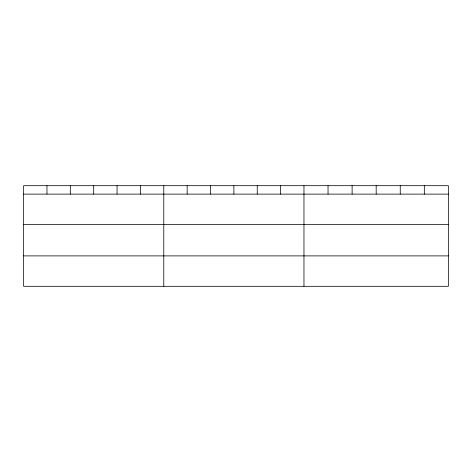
<?xml version="1.0" encoding="UTF-8"?>
<svg xmlns="http://www.w3.org/2000/svg" width="472" height="472" viewBox="0 0 472 472"><rect width="100%" height="100%" fill="white"/><g stroke="black" fill="none" stroke-linecap="round" stroke-linejoin="round"><path stroke-width="0.71" d="M448.4 224.542L448.4 185.691L23.6 185.691L23.6 286.309L448.4 286.309L448.4 224.542L23.6 224.542M23.6 194.122L448.4 194.122M23.6 255.889L448.4 255.889M424.328 185.691L424.328 194.122M400.256 185.691L400.256 194.122M376.184 185.691L376.184 194.122M352.112 185.691L352.112 194.122M328.04 185.691L328.04 194.122M303.968 185.691L303.968 286.309M280.604 185.691L280.604 194.122M257.24 185.691L257.24 194.122M233.876 185.691L233.876 194.122M210.512 185.691L210.512 194.122M187.148 185.691L187.148 194.122M163.784 185.691L163.784 286.309M140.42 185.691L140.42 194.122M117.056 185.691L117.056 194.122M93.692 185.691L93.692 194.122M70.328 185.691L70.328 194.122M46.964 185.691L46.964 194.122"/></g></svg>
